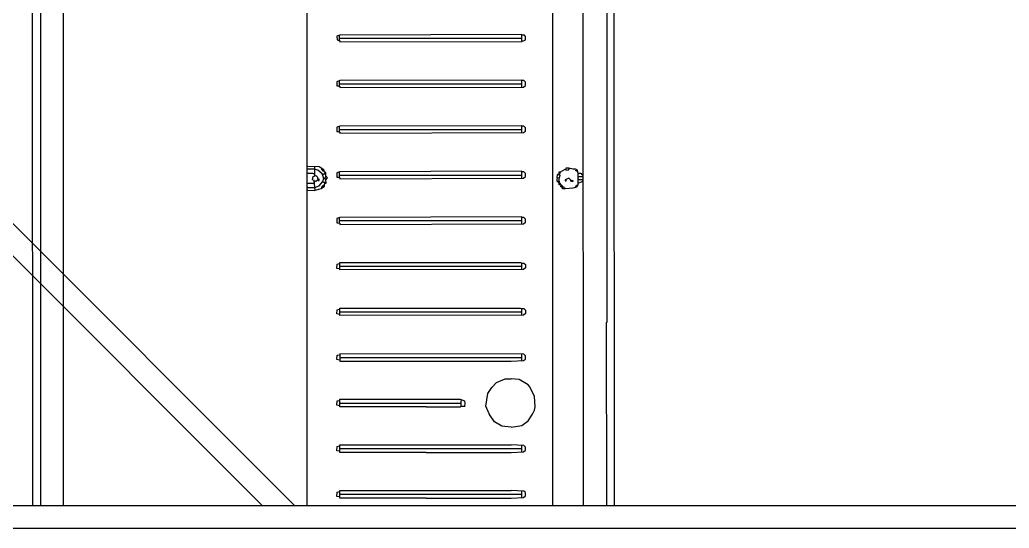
# Model space of a CAD drawing. Extents: x 3792242 to 5145247, y -1546315 to -1031918.
# Drawn here: x 4161571 to 4162873, y -1493006 to -1492337 of the extents above; entities that cross this region are included whole.
import ezdxf

# ---------------------------------------------------------------- set-up
doc = ezdxf.new("R2010")
doc.units = 0
doc.header["$MEASUREMENT"] = 0
for name, color, linetype in [('TENKÁ', 7, 'CONTINUOUS'), ('ZZ-chladenie', 133, 'CONTINUOUS'), ('ZZ-elektro', 221, 'CONTINUOUS')]:
    doc.layers.add(name, color=color, linetype=linetype)

msp = doc.modelspace()

# ---------------------------------------------------------------- linework, layer by layer
at = {"layer": 'TENKÁ'}
for p, q in [((4158161.276, -1492975.641), (4217791.276, -1492975.641)), ((4158161.276, -1493005.641), (4217791.276, -1493005.641))]:
    msp.add_line(p, q, dxfattribs=at)
at = {"layer": 'ZZ-chladenie', "color": 9}
for p, q in [((4162343.695, -1492734.314), (4162343.695, -1491668.173)), ((4161587.896, -1492975.641), (4161586.805, -1491689.355)), ((4161598.102, -1492975.641), (4161598.102, -1491690.061)), ((4161627.937, -1492975.641), (4161628.548, -1491690.061)), ((4162272.383, -1492975.641), (4162272.383, -1491690.061)), ((4162312.56, -1492975.641), (4162311.922, -1491690.061)), ((4162353.465, -1492975.641), (4162352.873, -1491690.061)), ((4161949.011, -1492975.641), (4161949.011, -1492082.627)), ((4161992.08, -1492356.576), (4161987.844, -1492357.988)), ((4161987.844, -1492357.988), (4161988.55, -1492362.93)), ((4161988.55, -1492362.93), (4161992.08, -1492364.343)), ((4161991.374, -1492363.636), (4161991.374, -1492357.282)), ((4161991.374, -1492360.812), (4162231.432, -1492360.812)), ((4161991.374, -1492363.636), (4161991.374, -1492364.343)), ((4162231.432, -1492355.869), (4161992.08, -1492356.576)), ((4161992.08, -1492364.343), (4161992.08, -1492365.755)), ((4162231.432, -1492364.343), (4162231.432, -1492355.869)), ((4162234.962, -1492356.576), (4162231.432, -1492356.576)), ((4162231.432, -1492365.048), (4162236.374, -1492362.93)), ((4162236.374, -1492358.694), (4162234.962, -1492356.576)), ((4162236.374, -1492362.93), (4162236.374, -1492358.694)), ((4161992.08, -1492365.755), (4162231.432, -1492365.048)), ((4161992.08, -1492416.59), (4161987.844, -1492418.002)), ((4162231.432, -1492415.885), (4161992.08, -1492416.59)), ((4162231.432, -1492425.063), (4162231.432, -1492415.885)), ((4162234.257, -1492416.59), (4162231.432, -1492416.59)), ((4162236.374, -1492418.709), (4162234.257, -1492416.59)), ((4161987.844, -1492418.002), (4161987.844, -1492423.651)), ((4161987.844, -1492423.651), (4161989.256, -1492423.651)), ((4161989.256, -1492423.651), (4161992.08, -1492424.357)), ((4161991.374, -1492424.357), (4161991.374, -1492417.297)), ((4161991.374, -1492420.826), (4162231.432, -1492420.826)), ((4161992.08, -1492424.357), (4161992.08, -1492425.769)), ((4161992.08, -1492425.769), (4162233.55, -1492425.063)), ((4162233.55, -1492425.063), (4162236.374, -1492422.945)), ((4162236.374, -1492422.945), (4162236.374, -1492418.709)), ((4161992.08, -1492476.605), (4161987.844, -1492478.017)), ((4161987.844, -1492478.017), (4161987.844, -1492483.665)), ((4161991.374, -1492484.372), (4161991.374, -1492477.311)), ((4161991.374, -1492480.841), (4162231.432, -1492480.841)), ((4162231.432, -1492475.899), (4161992.08, -1492476.605)), ((4162231.432, -1492485.077), (4162231.432, -1492475.899)), ((4162234.257, -1492476.605), (4162231.432, -1492476.605)), ((4162236.374, -1492478.723), (4162234.257, -1492476.605)), ((4162236.374, -1492482.959), (4162236.374, -1492478.723)), ((4161987.844, -1492483.665), (4161989.256, -1492483.665)), ((4161989.256, -1492483.665), (4161992.08, -1492484.372)), ((4161992.08, -1492484.372), (4161992.08, -1492485.784)), ((4161992.08, -1492485.784), (4162233.55, -1492485.077)), ((4162233.55, -1492485.077), (4162236.374, -1492482.959)), ((4161964.544, -1492530.265), (4161949.717, -1492529.559)), ((4161958.19, -1492533.089), (4161949.717, -1492533.089)), ((4161963.132, -1492534.501), (4161958.19, -1492533.089)), ((4161958.895, -1492530.265), (4161958.895, -1492529.559)), ((4161958.895, -1492533.795), (4161958.895, -1492530.265)), ((4161958.895, -1492541.562), (4161958.895, -1492533.795)), ((4161970.898, -1492533.795), (4161964.544, -1492530.265)), ((4161968.074, -1492532.383), (4161967.368, -1492531.677)), ((4161968.074, -1492533.795), (4161968.074, -1492532.383)), ((4161968.781, -1492533.795), (4161968.074, -1492533.795)), ((4161968.781, -1492534.501), (4161968.781, -1492533.795)), ((4161969.486, -1492534.501), (4161968.781, -1492533.795)), ((4161970.193, -1492533.089), (4161969.486, -1492533.089)), ((4161970.193, -1492533.795), (4161970.193, -1492533.089)), ((4161970.898, -1492534.501), (4161970.193, -1492533.795)), ((4161971.605, -1492536.619), (4161970.898, -1492533.795)), ((4162282.268, -1492536.619), (4162288.622, -1492533.089)), ((4162288.622, -1492533.089), (4162289.328, -1492533.795)), ((4162293.565, -1492531.677), (4162289.328, -1492531.677)), ((4162289.328, -1492531.677), (4162289.328, -1492534.501)), ((4162289.328, -1492534.501), (4162292.859, -1492533.795)), ((4162292.859, -1492533.795), (4162294.271, -1492532.383)), ((4162298.507, -1492533.089), (4162293.565, -1492531.677)), ((4162294.271, -1492532.383), (4162294.271, -1492531.677)), ((4162302.037, -1492533.089), (4162298.507, -1492533.089)), ((4162304.861, -1492534.501), (4162302.037, -1492533.089)), ((4162304.156, -1492533.795), (4162303.449, -1492533.795)), ((4162304.156, -1492534.501), (4162304.156, -1492533.795)), ((4161956.777, -1492538.738), (4161949.011, -1492538.738)), ((4161956.071, -1492547.21), (4161956.777, -1492542.974)), ((4161958.19, -1492547.917), (4161956.071, -1492547.21)), ((4161957.483, -1492539.443), (4161956.777, -1492538.738)), ((4161956.777, -1492542.974), (4161960.307, -1492541.562)), ((4161958.895, -1492539.443), (4161957.483, -1492539.443)), ((4161960.307, -1492541.562), (4161962.426, -1492543.68)), ((4161961.719, -1492547.917), (4161962.426, -1492547.21)), ((4161962.426, -1492543.68), (4161963.132, -1492547.917)), ((4161962.426, -1492547.21), (4161963.132, -1492547.21)), ((4161968.781, -1492539.443), (4161963.132, -1492534.501)), ((4161964.544, -1492546.504), (4161963.132, -1492546.504)), ((4161964.544, -1492547.917), (4161964.544, -1492546.504)), ((4161969.486, -1492534.501), (4161968.781, -1492534.501)), ((4161970.898, -1492545.092), (4161968.781, -1492539.443)), ((4161969.486, -1492540.15), (4161968.781, -1492540.15)), ((4161969.486, -1492534.501), (4161970.193, -1492535.207)), ((4161969.486, -1492535.207), (4161969.486, -1492534.501)), ((4161970.193, -1492535.914), (4161969.486, -1492535.207)), ((4161969.486, -1492540.15), (4161970.193, -1492540.15)), ((4161969.486, -1492549.329), (4161970.898, -1492545.092)), ((4161970.193, -1492535.207), (4161970.898, -1492534.501)), ((4161970.193, -1492535.207), (4161970.898, -1492534.501)), ((4161971.605, -1492535.914), (4161970.193, -1492535.914)), ((4161970.193, -1492540.15), (4161970.898, -1492539.443)), ((4161970.898, -1492545.092), (4161970.193, -1492544.386)), ((4161970.898, -1492539.443), (4161973.017, -1492539.443)), ((4161970.898, -1492545.092), (4161972.31, -1492545.092)), ((4161973.722, -1492538.031), (4161971.605, -1492536.619)), ((4161972.31, -1492538.738), (4161972.31, -1492538.031)), ((4161973.017, -1492539.443), (4161972.31, -1492538.738)), ((4161973.722, -1492542.268), (4161972.31, -1492545.092)), ((4161972.31, -1492545.092), (4161973.722, -1492550.741)), ((4161973.722, -1492542.268), (4161973.722, -1492538.031)), ((4161973.722, -1492542.268), (4161974.429, -1492542.974)), ((4161975.841, -1492544.386), (4161973.722, -1492542.268)), ((4161973.722, -1492547.21), (4161975.841, -1492544.386)), ((4161992.08, -1492536.619), (4161987.844, -1492538.031)), ((4161987.844, -1492538.031), (4161987.844, -1492543.68)), ((4161987.844, -1492543.68), (4161989.256, -1492543.68)), ((4161989.256, -1492543.68), (4161992.08, -1492544.386)), ((4161991.374, -1492544.386), (4161991.374, -1492537.326)), ((4161991.374, -1492540.855), (4162231.432, -1492540.855)), ((4162231.432, -1492535.914), (4161992.08, -1492536.619)), ((4161992.08, -1492544.386), (4161992.08, -1492545.798)), ((4161992.08, -1492545.798), (4162233.55, -1492545.092)), ((4162231.432, -1492545.092), (4162231.432, -1492535.914)), ((4162234.257, -1492536.619), (4162231.432, -1492536.619)), ((4162233.55, -1492545.092), (4162236.374, -1492542.974)), ((4162236.374, -1492538.738), (4162234.257, -1492536.619)), ((4162236.374, -1492542.974), (4162236.374, -1492538.738)), ((4162278.032, -1492544.386), (4162278.738, -1492540.15)), ((4162280.856, -1492545.092), (4162278.032, -1492544.386)), ((4162278.032, -1492545.798), (4162278.738, -1492545.092)), ((4162278.032, -1492549.329), (4162278.032, -1492545.798)), ((4162278.738, -1492540.15), (4162279.444, -1492540.15)), ((4162278.738, -1492545.092), (4162278.738, -1492544.386)), ((4162279.444, -1492540.15), (4162279.444, -1492539.443)), ((4162279.444, -1492539.443), (4162280.856, -1492539.443)), ((4162279.444, -1492540.15), (4162279.444, -1492540.855)), ((4162279.444, -1492540.15), (4162281.562, -1492540.855)), ((4162280.856, -1492538.031), (4162280.856, -1492536.619)), ((4162280.856, -1492536.619), (4162282.268, -1492536.619)), ((4162280.856, -1492540.855), (4162282.268, -1492536.619)), ((4162281.562, -1492538.031), (4162280.856, -1492538.031)), ((4162280.856, -1492539.443), (4162281.562, -1492539.443)), ((4162281.562, -1492540.855), (4162280.856, -1492545.092)), ((4162280.856, -1492553.565), (4162280.856, -1492545.092)), ((4162281.562, -1492538.031), (4162282.268, -1492538.031)), ((4162293.565, -1492545.092), (4162288.622, -1492547.21)), ((4162288.622, -1492547.21), (4162288.622, -1492548.622)), ((4162290.035, -1492548.622), (4162290.035, -1492547.21)), ((4162295.683, -1492547.21), (4162293.565, -1492545.092)), ((4162297.095, -1492549.329), (4162295.683, -1492547.21)), ((4162302.744, -1492535.207), (4162302.744, -1492534.501)), ((4162304.861, -1492536.619), (4162302.744, -1492534.501)), ((4162303.449, -1492535.207), (4162302.744, -1492535.207)), ((4162304.861, -1492535.207), (4162304.156, -1492534.501)), ((4162304.156, -1492535.914), (4162304.861, -1492535.207)), ((4162304.861, -1492536.619), (4162304.156, -1492535.914)), ((4162305.568, -1492538.738), (4162304.861, -1492534.501)), ((4162304.861, -1492536.619), (4162305.568, -1492536.619)), ((4162309.098, -1492538.738), (4162305.568, -1492538.738)), ((4162305.568, -1492551.446), (4162305.568, -1492538.738)), ((4162306.273, -1492542.974), (4162311.922, -1492542.974)), ((4162306.98, -1492547.21), (4162306.273, -1492546.504)), ((4162311.922, -1492547.21), (4162306.98, -1492547.21)), ((4162309.804, -1492539.443), (4162309.098, -1492538.738)), ((4162310.51, -1492539.443), (4162309.804, -1492539.443)), ((4162310.51, -1492540.15), (4162310.51, -1492539.443)), ((4162311.216, -1492540.855), (4162310.51, -1492540.15)), ((4162311.922, -1492540.855), (4162311.216, -1492540.15)), ((4162311.922, -1492540.855), (4162311.216, -1492540.855)), ((4162311.922, -1492540.855), (4162312.628, -1492540.855)), ((4162311.922, -1492547.21), (4162312.628, -1492547.21)), ((4161949.011, -1492551.446), (4161957.483, -1492551.446)), ((4161949.717, -1492557.095), (4161949.011, -1492557.095)), ((4161949.717, -1492557.095), (4161958.895, -1492557.095)), ((4161957.483, -1492551.446), (4161958.19, -1492550.741)), ((4161959.602, -1492560.625), (4161958.19, -1492547.917)), ((4161958.895, -1492549.329), (4161958.19, -1492548.622)), ((4161958.19, -1492550.741), (4161958.895, -1492550.741)), ((4161958.19, -1492561.331), (4161967.368, -1492558.507)), ((4161958.895, -1492549.329), (4161959.602, -1492549.329)), ((4161958.895, -1492557.095), (4161964.544, -1492554.977)), ((4161959.602, -1492549.329), (4161960.307, -1492548.622)), ((4161960.307, -1492548.622), (4161961.719, -1492548.622)), ((4161961.719, -1492548.622), (4161961.719, -1492547.917)), ((4161963.132, -1492547.917), (4161964.544, -1492547.917)), ((4161964.544, -1492554.977), (4161969.486, -1492549.329)), ((4161967.368, -1492558.507), (4161971.605, -1492555.683)), ((4161968.074, -1492556.389), (4161968.781, -1492555.683)), ((4161968.074, -1492557.801), (4161968.074, -1492556.389)), ((4161968.781, -1492556.389), (4161969.486, -1492555.683)), ((4161968.781, -1492555.683), (4161969.486, -1492555.683)), ((4161968.781, -1492556.389), (4161969.486, -1492557.095)), ((4161969.486, -1492557.095), (4161968.781, -1492556.389)), ((4161970.193, -1492550.034), (4161969.486, -1492550.034)), ((4161969.486, -1492555.683), (4161969.486, -1492554.977)), ((4161969.486, -1492554.977), (4161970.193, -1492554.977)), ((4161969.486, -1492555.683), (4161970.193, -1492554.977)), ((4161969.486, -1492557.095), (4161970.193, -1492556.389)), ((4161970.898, -1492550.741), (4161970.193, -1492550.034)), ((4161970.193, -1492554.977), (4161970.193, -1492554.271)), ((4161970.193, -1492554.271), (4161971.605, -1492554.271)), ((4161970.193, -1492556.389), (4161970.898, -1492556.389)), ((4161972.31, -1492550.741), (4161970.898, -1492550.741)), ((4161970.898, -1492556.389), (4161970.898, -1492555.683)), ((4161971.605, -1492555.683), (4161972.31, -1492550.741)), ((4161972.31, -1492550.741), (4161973.722, -1492550.741)), ((4161973.722, -1492552.153), (4161972.31, -1492552.153)), ((4161973.722, -1492550.741), (4161973.722, -1492552.153)), ((4162279.444, -1492549.329), (4162278.032, -1492549.329)), ((4162279.444, -1492550.741), (4162279.444, -1492549.329)), ((4162279.444, -1492549.329), (4162280.856, -1492549.329)), ((4162280.856, -1492550.741), (4162279.444, -1492550.741)), ((4162280.856, -1492549.329), (4162281.562, -1492549.329)), ((4162282.974, -1492553.565), (4162280.856, -1492553.565)), ((4162282.268, -1492552.153), (4162281.562, -1492552.153)), ((4162281.562, -1492553.565), (4162282.268, -1492552.858)), ((4162282.268, -1492552.858), (4162282.268, -1492552.153)), ((4162285.092, -1492557.801), (4162282.268, -1492554.977)), ((4162282.268, -1492554.977), (4162283.68, -1492554.977)), ((4162285.092, -1492555.683), (4162282.974, -1492553.565)), ((4162282.974, -1492556.389), (4162282.974, -1492555.683)), ((4162283.68, -1492556.389), (4162282.974, -1492556.389)), ((4162284.386, -1492554.977), (4162283.68, -1492554.977)), ((4162284.386, -1492555.683), (4162284.386, -1492554.977)), ((4162284.386, -1492557.095), (4162285.092, -1492556.389)), ((4162285.092, -1492557.801), (4162284.386, -1492557.095)), ((4162285.092, -1492559.213), (4162285.092, -1492555.683)), ((4162285.092, -1492556.389), (4162285.798, -1492556.389)), ((4162288.622, -1492559.213), (4162285.092, -1492559.213)), ((4162285.798, -1492556.389), (4162287.21, -1492556.389)), ((4162287.21, -1492559.213), (4162287.916, -1492557.095)), ((4162287.916, -1492557.095), (4162288.622, -1492559.213)), ((4162288.622, -1492558.507), (4162287.916, -1492557.801)), ((4162288.622, -1492548.622), (4162290.035, -1492548.622)), ((4162288.622, -1492558.507), (4162299.213, -1492557.801)), ((4162297.095, -1492547.917), (4162296.389, -1492547.917)), ((4162297.095, -1492547.917), (4162298.507, -1492547.917)), ((4162298.507, -1492549.329), (4162297.095, -1492549.329)), ((4162298.507, -1492547.917), (4162298.507, -1492549.329)), ((4162299.213, -1492557.801), (4162304.156, -1492556.389)), ((4162302.037, -1492557.095), (4162303.449, -1492554.977)), ((4162302.744, -1492555.683), (4162303.449, -1492554.977)), ((4162302.744, -1492555.683), (4162303.449, -1492556.389)), ((4162303.449, -1492556.389), (4162302.744, -1492555.683)), ((4162303.449, -1492554.977), (4162303.449, -1492554.271)), ((4162303.449, -1492554.271), (4162304.156, -1492554.271)), ((4162303.449, -1492554.977), (4162304.156, -1492554.271)), ((4162303.449, -1492556.389), (4162304.156, -1492555.683)), ((4162304.156, -1492556.389), (4162305.568, -1492553.565)), ((4162304.156, -1492555.683), (4162304.861, -1492555.683)), ((4162304.861, -1492555.683), (4162304.861, -1492554.977)), ((4162305.568, -1492551.446), (4162311.216, -1492549.329)), ((4162305.568, -1492553.565), (4162305.568, -1492551.446)), ((4162311.216, -1492549.329), (4162311.922, -1492548.622)), ((4161949.717, -1492560.625), (4161958.19, -1492561.331)), ((4161992.08, -1492596.634), (4161987.844, -1492598.046)), ((4161987.844, -1492598.046), (4161987.844, -1492603.695)), ((4161991.374, -1492604.4), (4161991.374, -1492597.34)), ((4162231.432, -1492595.928), (4161992.08, -1492596.634)), ((4162231.432, -1492605.107), (4162231.432, -1492595.928)), ((4162234.257, -1492596.634), (4162231.432, -1492596.634)), ((4162236.374, -1492598.752), (4162234.257, -1492596.634)), ((4162236.374, -1492602.988), (4162236.374, -1492598.752)), ((4161987.844, -1492603.695), (4161989.256, -1492603.695)), ((4161989.256, -1492603.695), (4161992.08, -1492604.4)), ((4161991.374, -1492600.87), (4162231.432, -1492600.87)), ((4161992.08, -1492604.4), (4161992.08, -1492605.813)), ((4161992.08, -1492605.813), (4162233.55, -1492605.107)), ((4162233.55, -1492605.107), (4162236.374, -1492602.988)), ((4161987.844, -1492663.709), (4161988.55, -1492658.06)), ((4161991.374, -1492664.415), (4161987.844, -1492663.709)), ((4161988.55, -1492658.06), (4161991.374, -1492657.355)), ((4161991.374, -1492657.355), (4161992.08, -1492657.355)), ((4161991.374, -1492660.885), (4162231.432, -1492660.885)), ((4161992.08, -1492665.827), (4161992.08, -1492655.942)), ((4161992.08, -1492655.942), (4162230.02, -1492655.942)), ((4162230.02, -1492655.942), (4162231.432, -1492656.648)), ((4162231.432, -1492665.121), (4162231.432, -1492656.648)), ((4162231.432, -1492656.648), (4162234.257, -1492656.648)), ((4162236.374, -1492663.003), (4162233.55, -1492665.121)), ((4162234.257, -1492656.648), (4162236.374, -1492658.767)), ((4162236.374, -1492658.767), (4162236.374, -1492663.003)), ((4162233.55, -1492665.121), (4161992.08, -1492665.827)), ((4161992.08, -1492725.842), (4161992.08, -1492715.957)), ((4161992.08, -1492715.957), (4162230.02, -1492715.957)), ((4162230.02, -1492715.957), (4162231.432, -1492716.663)), ((4161987.844, -1492723.724), (4161988.55, -1492718.075)), ((4161991.374, -1492724.429), (4161987.844, -1492723.724)), ((4161988.55, -1492718.075), (4161991.374, -1492717.369)), ((4161991.374, -1492717.369), (4161992.08, -1492717.369)), ((4161991.374, -1492720.9), (4162231.432, -1492720.9)), ((4162233.55, -1492725.136), (4161992.08, -1492725.842)), ((4162231.432, -1492725.136), (4162231.432, -1492716.663)), ((4162231.432, -1492716.663), (4162234.257, -1492716.663)), ((4162236.374, -1492723.017), (4162233.55, -1492725.136)), ((4162234.257, -1492716.663), (4162236.374, -1492718.781)), ((4162236.374, -1492718.781), (4162236.374, -1492723.017)), ((4162342.988, -1492735.02), (4162343.695, -1492734.314)), ((4162343.262, -1492975.641), (4162342.988, -1492735.02)), ((4161987.844, -1492783.738), (4161988.55, -1492778.09)), ((4161988.55, -1492778.09), (4161991.374, -1492777.384)), ((4161991.374, -1492780.914), (4162231.432, -1492780.914)), ((4162234.257, -1492776.678), (4161992.08, -1492775.971)), ((4161992.08, -1492775.971), (4161992.08, -1492785.856)), ((4162231.432, -1492785.15), (4162231.432, -1492776.678)), ((4162236.374, -1492778.796), (4162234.257, -1492776.678)), ((4162236.374, -1492783.032), (4162236.374, -1492778.796)), ((4161991.374, -1492784.444), (4161987.844, -1492783.738)), ((4161991.374, -1492784.444), (4161992.08, -1492784.444)), ((4161992.08, -1492785.856), (4162217.311, -1492785.856)), ((4162217.311, -1492785.856), (4162233.55, -1492785.15)), ((4162233.55, -1492785.15), (4162236.374, -1492783.032)), ((4162186.951, -1492828.219), (4162191.893, -1492820.453)), ((4162191.893, -1492820.453), (4162198.247, -1492814.098)), ((4162198.247, -1492814.098), (4162209.544, -1492809.156)), ((4162209.544, -1492809.156), (4162217.311, -1492809.156)), ((4162227.902, -1492809.862), (4162217.311, -1492809.156)), ((4162237.786, -1492815.51), (4162227.902, -1492809.862)), ((4162239.905, -1492816.922), (4162237.786, -1492815.51)), ((4162242.023, -1492819.747), (4162239.905, -1492816.922)), ((4162248.377, -1492832.456), (4162242.023, -1492819.747)), ((4162184.127, -1492845.165), (4162186.951, -1492828.219)), ((4162249.083, -1492845.871), (4162248.377, -1492832.456)), ((4161987.844, -1492843.753), (4161988.55, -1492838.104)), ((4161991.374, -1492844.458), (4161987.844, -1492843.753)), ((4161988.55, -1492838.104), (4161991.374, -1492837.398)), ((4161991.374, -1492837.398), (4161992.08, -1492837.398)), ((4161991.374, -1492840.929), (4162151.648, -1492840.929)), ((4161992.08, -1492845.871), (4161992.08, -1492835.986)), ((4161992.08, -1492835.986), (4162150.236, -1492835.986)), ((4162105.754, -1492845.871), (4161992.08, -1492845.871)), ((4162105.754, -1492845.871), (4162150.942, -1492845.871)), ((4162150.236, -1492835.986), (4162155.884, -1492838.104)), ((4162150.942, -1492845.871), (4162151.648, -1492845.165)), ((4162151.648, -1492845.165), (4162151.648, -1492837.398)), ((4162151.648, -1492845.165), (4162155.884, -1492845.165)), ((4162155.884, -1492838.104), (4162156.59, -1492841.634)), ((4162156.59, -1492841.634), (4162155.884, -1492845.165)), ((4162155.884, -1492845.165), (4162155.884, -1492845.871)), ((4162188.363, -1492855.049), (4162184.127, -1492845.165)), ((4162248.377, -1492850.107), (4162249.083, -1492845.871)), ((4162189.775, -1492857.168), (4162188.363, -1492855.049)), ((4162195.423, -1492865.64), (4162189.775, -1492857.168)), ((4162239.905, -1492864.228), (4162245.553, -1492855.756)), ((4162245.553, -1492855.756), (4162248.377, -1492850.107)), ((4162205.308, -1492871.289), (4162195.423, -1492865.64)), ((4162217.311, -1492872.701), (4162205.308, -1492871.289)), ((4162217.311, -1492872.701), (4162231.432, -1492870.583)), ((4162231.432, -1492870.583), (4162239.905, -1492864.228)), ((4161987.844, -1492903.767), (4161988.55, -1492898.119)), ((4161988.55, -1492898.119), (4161991.374, -1492897.412)), ((4161991.374, -1492897.412), (4161992.08, -1492897.412)), ((4161992.08, -1492905.886), (4161992.08, -1492896)), ((4161992.08, -1492896), (4162217.311, -1492896)), ((4162234.257, -1492896.707), (4162217.311, -1492896)), ((4162231.432, -1492905.179), (4162231.432, -1492896.707)), ((4162236.374, -1492898.825), (4162234.257, -1492896.707)), ((4162236.374, -1492903.061), (4162236.374, -1492898.825)), ((4161991.374, -1492904.474), (4161987.844, -1492903.767)), ((4161991.374, -1492900.943), (4162105.754, -1492900.943)), ((4162105.754, -1492905.886), (4161992.08, -1492905.886)), ((4162105.754, -1492900.943), (4162217.311, -1492900.943)), ((4162105.754, -1492905.886), (4162217.311, -1492905.886)), ((4162217.311, -1492900.943), (4162231.432, -1492900.943)), ((4162217.311, -1492905.886), (4162233.55, -1492905.179)), ((4162233.55, -1492905.179), (4162236.374, -1492903.061)), ((4161987.844, -1492963.782), (4161988.55, -1492958.133)), ((4161991.374, -1492964.488), (4161987.844, -1492963.782)), ((4161988.55, -1492958.133), (4161991.374, -1492957.427)), ((4161991.374, -1492957.427), (4161992.08, -1492957.427)), ((4161991.374, -1492960.958), (4162105.754, -1492960.958)), ((4161992.08, -1492965.9), (4161992.08, -1492956.015)), ((4161992.08, -1492956.015), (4162105.754, -1492956.015)), ((4162105.754, -1492956.015), (4162217.311, -1492956.015)), ((4162105.754, -1492960.958), (4162217.311, -1492960.958)), ((4162234.257, -1492956.721), (4162217.311, -1492956.015)), ((4162217.311, -1492960.958), (4162231.432, -1492960.958)), ((4162231.432, -1492965.194), (4162231.432, -1492956.721)), ((4162233.55, -1492965.194), (4162236.374, -1492963.076)), ((4162236.374, -1492958.839), (4162234.257, -1492956.721)), ((4162236.374, -1492963.076), (4162236.374, -1492958.839)), ((4162105.754, -1492965.9), (4161992.08, -1492965.9)), ((4162105.754, -1492965.9), (4162217.311, -1492965.9)), ((4162217.311, -1492965.9), (4162233.55, -1492965.194))]:
    msp.add_line(p, q, dxfattribs=at)
at = {"layer": 'ZZ-elektro', "color": 253, "lineweight": 30, "ltscale": 10}
for p, q in [((4161472.063, -1492515.641), (4161932.063, -1492975.641)), ((4161450.849, -1492536.855), (4161889.636, -1492975.641))]:
    msp.add_line(p, q, dxfattribs=at)

doc.saveas('drawing.dxf')
